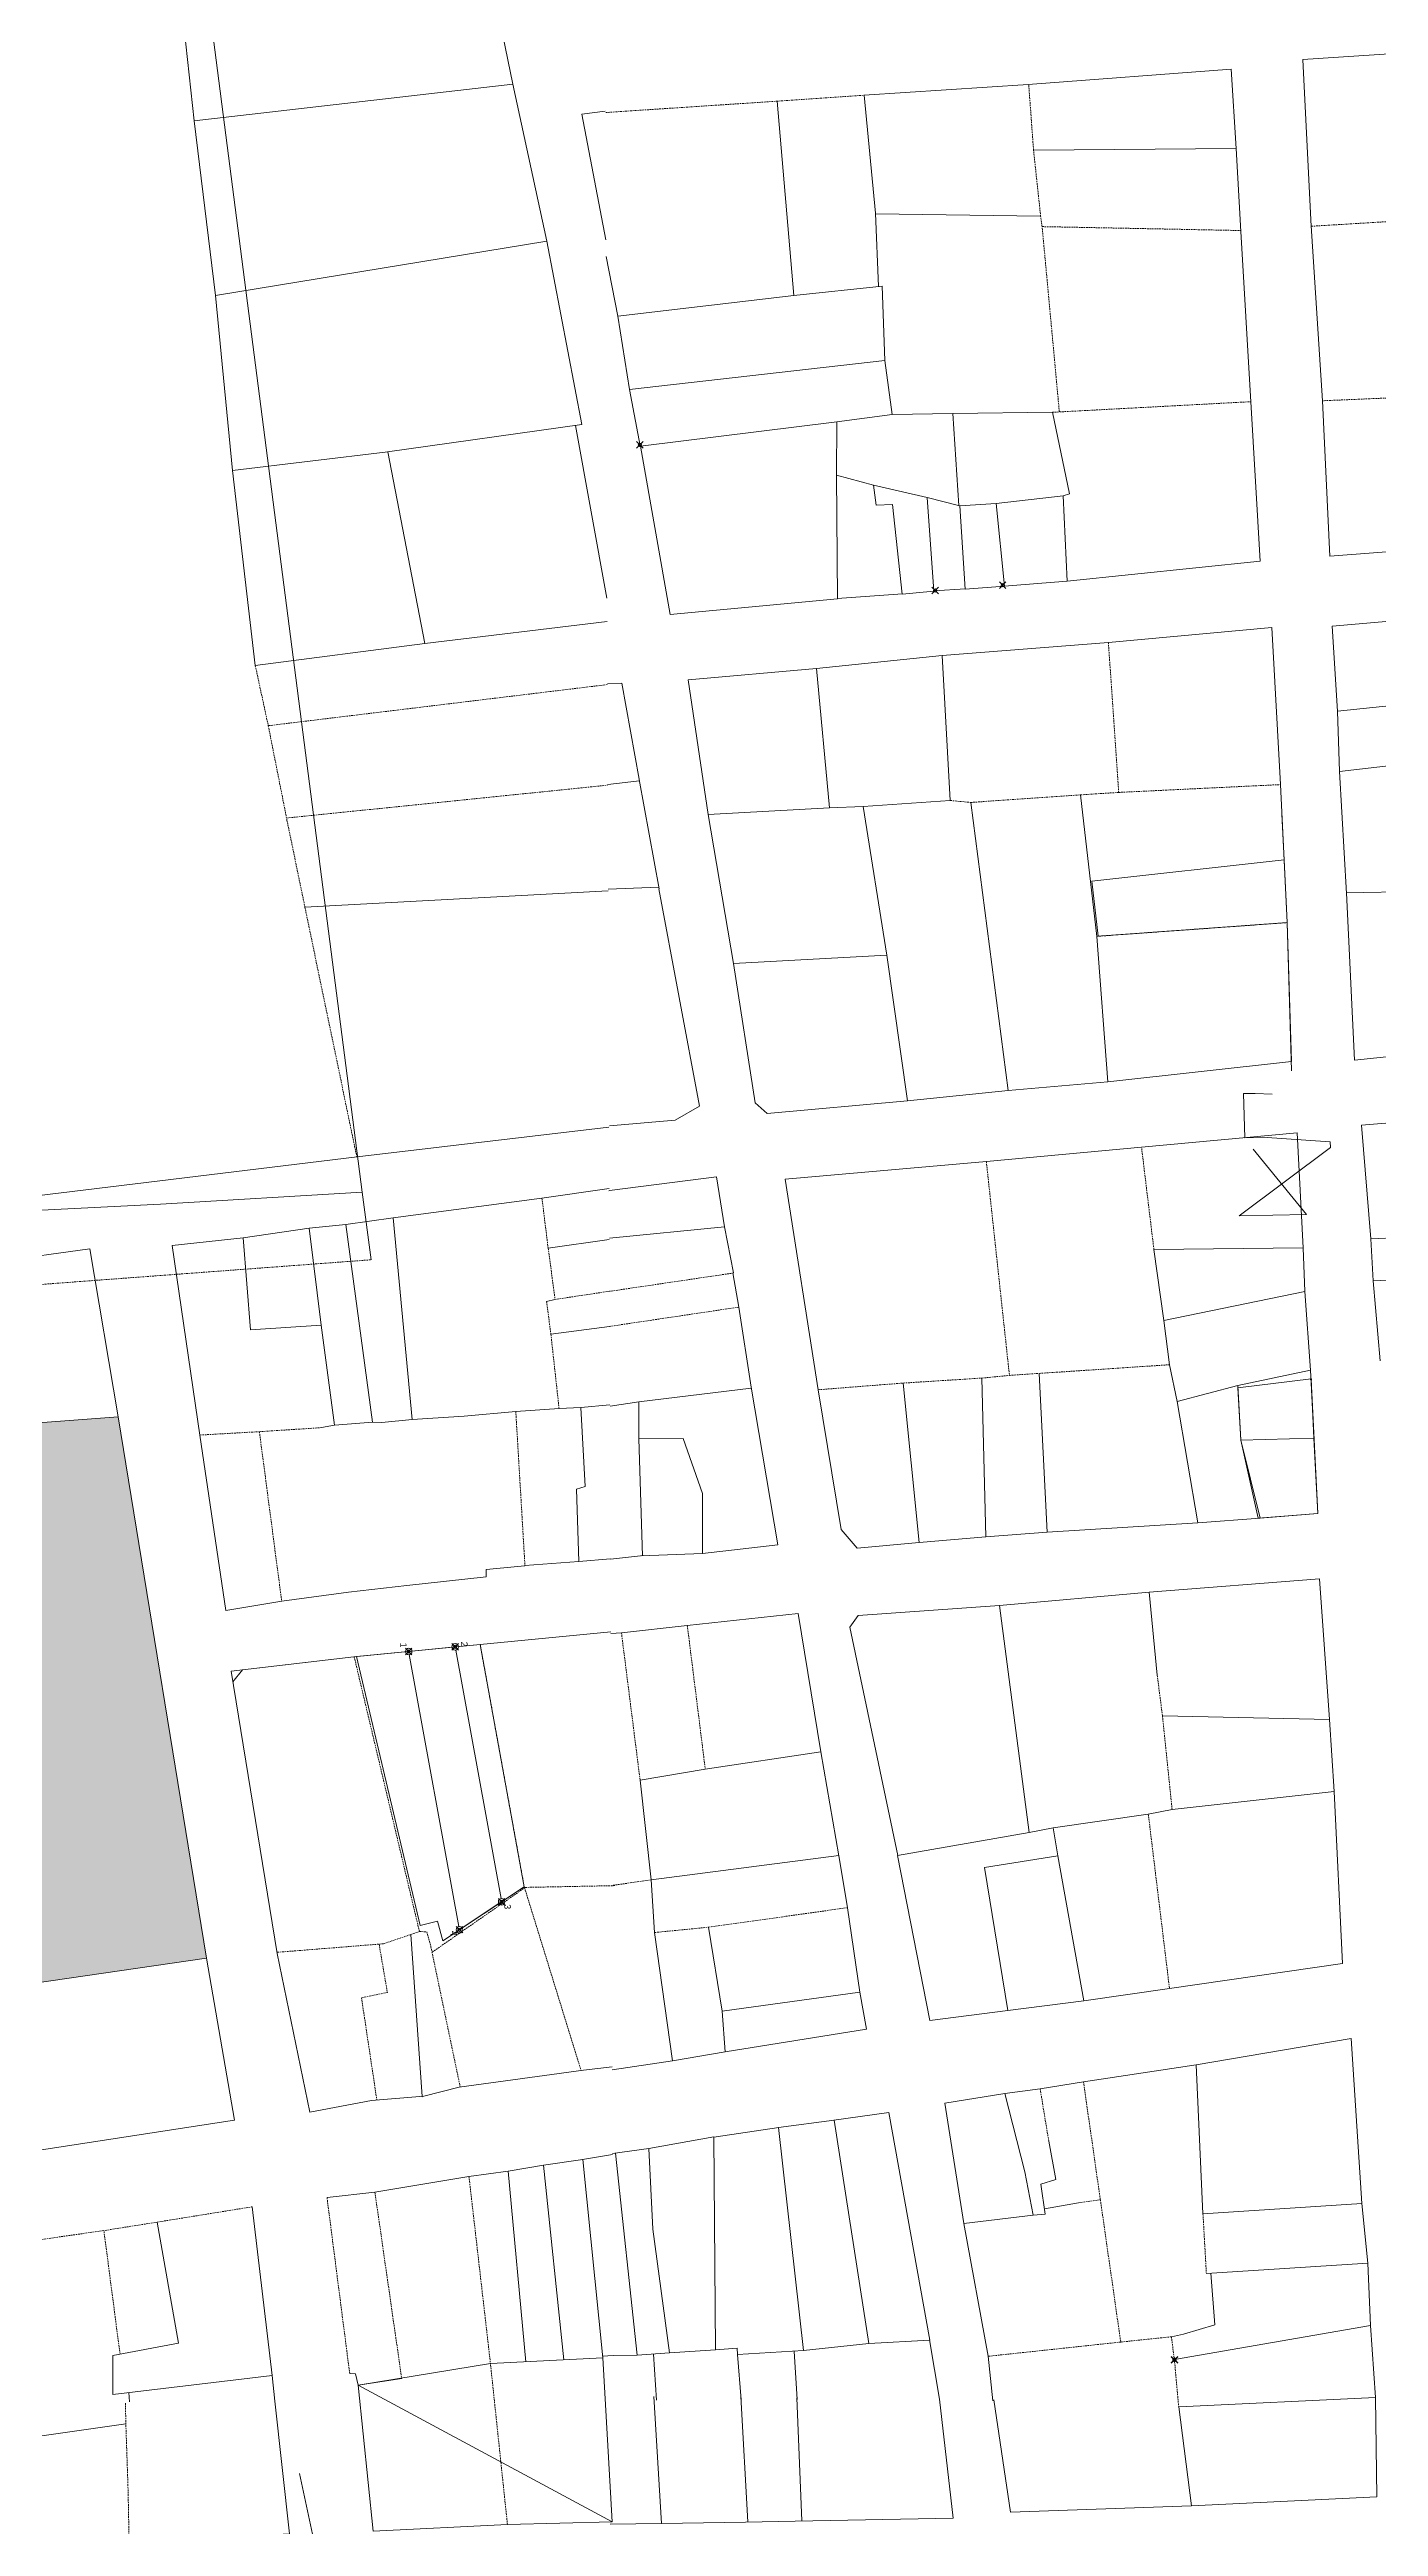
# Model space of a CAD drawing. Header units: millimetres. Extents: x 611710 to 616703, y 1316651 to 1320618.
# Drawn here: x 614120.5 to 614324.7, y 1318436.3 to 1318816.9 of the extents above; entities that cross this region are included whole.
import ezdxf
from ezdxf.enums import TextEntityAlignment as Align

# ---------------------------------------------------------------- set-up
doc = ezdxf.new("R2010")
doc.units = ezdxf.units.MM
doc.header["$PDMODE"] = 35
doc.header["$PDSIZE"] = 0.5
doc.linetypes.add('HIDDEN', pattern=[0.375, 0.25, -0.125])
for name, color, linetype in [('2', 7, 'Continuous'), ('3', 7, 'Continuous'), ('CVL_CUADCON_LIN', 8, 'Continuous'), ('CVL_CUADCON_TIT', 1, 'Continuous')]:
    doc.layers.add(name, color=color, linetype=linetype)
doc.styles.get("Standard").update_dxf_attribs({"font": 'TCCM____.TTF'})

msp = doc.modelspace()

# ---------------------------------------------------------------- hatches: boundary and pattern name
at = {"lineweight": 9}
h = msp.add_hatch(color=9, dxfattribs=at)
h.dxf.hatch_style = 1
h.paths.add_polyline_path([(614131.06582, 1318606.82345), (614098.17782, 1318604.34745), (614076.50882, 1318602.56345), (614076.62282, 1318601.54845), (614053.99182, 1318599.39745), (614054.19982, 1318594.92745), (614057.53793, 1318530.64161), (614063.13689, 1318512.94953), (614072.22382, 1318512.95745), (614081.19682, 1318514.43645), (614093.82182, 1318516.46745), (614093.82224, 1318516.46399), (614102.59682, 1318517.44545), (614107.41482, 1318518.20545), (614144.63482, 1318523.63145)])

# ---------------------------------------------------------------- linework, layer by layer
at = {"color": 1, "lineweight": 0, "ltscale": 0.5, "flags": 128}
msp.add_lwpolyline([(613957.34213, 1318454.98159), (613969.92846, 1318347.69609), (614070.87426, 1318356.08151), (614070.13436, 1318391.10313), (614075.57204, 1318391.21801), (614077.04385, 1318354.84869), (614165.69333, 1318358.43621), (614159.72488, 1318426.12547), (614065.20184, 1318425.49511), (614064.2323, 1318430.65746), (614160.9553, 1318435.16446), (614158.94537, 1318444.46723)], dxfattribs=at)
at = {"layer": '2', "color": 1, "linetype": 'Continuous', "lineweight": 0}
for p, q in [((614123.98982, 1318987.00146), (614168.56482, 1318641.36446)), ((614186.61382, 1318836.71245), (614191.69682, 1318811.61445)), ((614139.81582, 1318833.45945), (614142.74382, 1318805.94645)), ((614313.07982, 1318815.35846), (614334.94782, 1318816.80846)), ((614270.86082, 1318811.55346), (614302.04082, 1318813.88346)), ((614302.04082, 1318813.88346), (614302.80582, 1318801.71546)), ((614314.36582, 1318789.70946), (614313.07982, 1318815.35846)), ((614191.69682, 1318811.61445), (614142.74382, 1318805.94645)), ((614191.69682, 1318811.61445), (614196.92082, 1318787.48345)), ((614232.30982, 1318808.97746), (614234.88182, 1318779.10046)), ((614245.68582, 1318809.89546), (614270.86082, 1318811.55346)), ((614245.68582, 1318809.89546), (614247.42582, 1318791.74646)), ((614142.74382, 1318805.94645), (614146.01982, 1318779.09845)), ((614205.91282, 1318807.46145), (614202.31982, 1318806.96345)), ((614202.31982, 1318806.96345), (614205.98282, 1318787.69145)), ((614271.70182, 1318801.45746), (614302.80582, 1318801.71546)), ((614302.80582, 1318801.71546), (614303.55682, 1318788.95246)), ((614247.42582, 1318791.74646), (614247.89682, 1318780.51246)), ((614247.43082, 1318791.69346), (614272.79082, 1318791.29246)), ((614316.07682, 1318762.94246), (614314.35882, 1318789.81446)), ((614196.92082, 1318787.48345), (614146.01982, 1318779.09845)), ((614196.92082, 1318787.48345), (614202.29582, 1318759.28845)), ((614303.55682, 1318788.95246), (614305.05682, 1318762.80246)), ((614207.85882, 1318775.94546), (614206.05582, 1318785.12346)), ((614146.01982, 1318779.09845), (614148.63582, 1318752.24345)), ((614234.88182, 1318779.10046), (614207.85882, 1318775.94546)), ((614248.46782, 1318780.57446), (614234.88182, 1318779.10046)), ((614248.46782, 1318780.57446), (614248.88282, 1318769.13146)), ((614209.64782, 1318764.68446), (614207.85882, 1318775.94546)), ((614209.64782, 1318764.68446), (614248.88282, 1318769.13146)), ((614248.88282, 1318769.13146), (614249.99782, 1318760.82846)), ((614211.26682, 1318756.01946), (614209.64782, 1318764.68446)), ((614202.29582, 1318759.28845), (614172.47682, 1318755.12045)), ((614241.49782, 1318759.68546), (614211.31682, 1318755.96746)), ((614241.49782, 1318759.68546), (614241.44582, 1318751.50146)), ((614249.99782, 1318760.82846), (614241.49782, 1318759.68546)), ((614259.30182, 1318760.99946), (614249.99782, 1318760.82846)), ((614274.59782, 1318761.17346), (614259.30182, 1318760.99946)), ((614259.30182, 1318760.99946), (614260.21382, 1318746.84046)), ((614277.23482, 1318748.62946), (614274.59782, 1318761.17346)), ((614305.05682, 1318762.80246), (614306.52682, 1318738.27946)), ((614317.22582, 1318739.07846), (614316.07682, 1318762.94246)), ((614201.35982, 1318759.15745), (614206.17882, 1318732.60045)), ((614211.31682, 1318755.96746), (614211.26682, 1318756.01946)), ((614215.86982, 1318730.12746), (614211.31682, 1318755.96746)), ((614172.52782, 1318755.12045), (614148.63582, 1318752.24345)), ((614148.63582, 1318752.24345), (614152.15382, 1318722.24745)), ((614172.52782, 1318755.12045), (614178.17182, 1318725.65845)), ((614241.44582, 1318751.50146), (614247.11782, 1318749.99346)), ((614241.44582, 1318751.50146), (614241.56182, 1318732.48846)), ((614247.11782, 1318749.99346), (614247.53582, 1318746.88646)), ((614247.11782, 1318749.99346), (614255.37682, 1318748.09146)), ((614255.37682, 1318748.09146), (614256.36482, 1318733.69146)), ((614255.37682, 1318748.09146), (614260.39182, 1318746.79646)), ((614265.93482, 1318747.17146), (614276.26582, 1318748.33846)), ((614276.26582, 1318748.33846), (614277.23482, 1318748.62946)), ((614276.26582, 1318748.33846), (614276.86282, 1318735.21446)), ((614247.53582, 1318746.88646), (614250.02782, 1318747.00246)), ((614250.02782, 1318747.00246), (614251.53082, 1318733.20446)), ((614260.39182, 1318746.79646), (614265.93482, 1318747.17146)), ((614260.39182, 1318746.79646), (614261.19582, 1318733.97446)), ((614265.93482, 1318747.17146), (614267.24882, 1318734.44346)), ((614339.70682, 1318740.77346), (614317.22582, 1318739.07846)), ((614306.52682, 1318738.27946), (614276.86282, 1318735.21446)), ((614251.58282, 1318733.30446), (614241.51182, 1318732.54046)), ((614256.36482, 1318733.69146), (614251.53082, 1318733.20446)), ((614261.24682, 1318734.02446), (614256.36482, 1318733.74146)), ((614267.24882, 1318734.44346), (614261.19582, 1318733.97446)), ((614276.86282, 1318735.21446), (614267.19782, 1318734.44446)), ((614206.19182, 1318729.04145), (614178.17182, 1318725.65845)), ((614241.56182, 1318732.48846), (614215.86982, 1318730.12746)), ((614317.58082, 1318728.30346), (614329.94282, 1318729.38946)), ((614178.17182, 1318725.65845), (614152.15382, 1318722.24745)), ((614257.66282, 1318723.81046), (614283.19782, 1318725.81746)), ((614283.19782, 1318725.81746), (614308.32982, 1318728.08546)), ((614308.32982, 1318728.08546), (614309.65282, 1318703.97146)), ((614318.38182, 1318715.22746), (614317.58082, 1318728.30346)), ((614218.63982, 1318720.07246), (614238.37882, 1318721.81046)), ((614238.37882, 1318721.81046), (614257.66282, 1318723.81046)), ((614238.37882, 1318721.81046), (614240.34482, 1318700.38046)), ((614258.90782, 1318701.52646), (614257.66282, 1318723.81046)), ((614206.27682, 1318719.44446), (614208.47082, 1318719.56346)), ((614208.47082, 1318719.56346), (614211.12982, 1318704.78246)), ((614221.73382, 1318699.38746), (614218.63982, 1318720.07246)), ((614330.74682, 1318716.51746), (614318.38182, 1318715.22746)), ((614318.72282, 1318705.97146), (614318.38182, 1318715.22746)), ((614331.49682, 1318707.45746), (614318.72282, 1318705.97146)), ((614319.75782, 1318687.24946), (614318.72282, 1318705.97146)), ((614211.15882, 1318704.57346), (614206.32882, 1318703.99346)), ((614211.12982, 1318704.73146), (614214.17082, 1318687.96146)), ((614278.93982, 1318702.39746), (614281.41082, 1318680.65446)), ((614309.65282, 1318703.97146), (614310.65682, 1318682.75946)), ((614240.34482, 1318700.38046), (614221.73382, 1318699.38746)), ((614225.61282, 1318676.50646), (614221.73382, 1318699.38746)), ((614240.34482, 1318700.38046), (614245.53082, 1318700.60846)), ((614245.53082, 1318700.60846), (614258.90782, 1318701.52646)), ((614245.53082, 1318700.60846), (614249.15682, 1318677.78146)), ((614262.05382, 1318701.22546), (614267.79882, 1318656.96646)), ((614159.77182, 1318685.13345), (614206.33882, 1318687.67145)), ((614214.12982, 1318688.18746), (614206.38282, 1318687.87746)), ((614214.11982, 1318687.96246), (614220.40782, 1318654.57346)), ((614319.75982, 1318687.35146), (614330.49282, 1318687.55146)), ((614321.01082, 1318661.61146), (614319.75982, 1318687.35146)), ((614281.41082, 1318680.65446), (614283.11182, 1318658.31346)), ((614310.65682, 1318682.75946), (614311.30282, 1318661.40046)), ((614249.15682, 1318677.78146), (614225.61282, 1318676.50646)), ((614228.95082, 1318655.05646), (614225.61282, 1318676.50646)), ((614249.15682, 1318677.78146), (614252.33082, 1318655.36746)), ((614311.30282, 1318661.40046), (614283.11182, 1318658.31346)), ((614331.28982, 1318662.72846), (614321.01082, 1318661.61146)), ((614267.79882, 1318656.96646), (614252.33082, 1318655.36746)), ((614283.11182, 1318658.31346), (614267.79882, 1318656.96646)), ((614220.40782, 1318654.57346), (614216.67082, 1318652.39246)), ((614230.76082, 1318653.45346), (614228.95082, 1318655.05646)), ((614252.33082, 1318655.36746), (614230.76082, 1318653.45346)), ((614322.10482, 1318651.63146), (614345.94182, 1318653.66446)), ((614167.81282, 1318646.75445), (614206.46782, 1318651.33245)), ((614216.67082, 1318652.39246), (614206.54782, 1318651.52746)), ((614288.28682, 1318648.28446), (614312.17282, 1318650.48446)), ((614312.17282, 1318650.48446), (614313.10982, 1318632.81546)), ((614323.51182, 1318634.17546), (614322.10482, 1318651.63146)), ((614167.81282, 1318646.75445), (614069.10282, 1318634.74945)), ((614233.55382, 1318643.32046), (614264.45282, 1318646.03346)), ((614264.45282, 1318646.03346), (614288.28682, 1318648.28446)), ((614168.56482, 1318641.36446), (614169.96082, 1318630.96046)), ((614206.50182, 1318641.92945), (614196.18582, 1318640.43545)), ((614206.47282, 1318641.56546), (614206.53882, 1318641.61646)), ((614206.53882, 1318641.61646), (614223.01582, 1318643.70746)), ((614223.01582, 1318643.70746), (614224.23982, 1318636.01346)), ((614238.62682, 1318610.98646), (614233.55382, 1318643.32046)), ((614173.31182, 1318637.41745), (614166.06082, 1318636.36545)), ((614196.18582, 1318640.43545), (614173.31182, 1318637.41745)), ((614173.31182, 1318637.41745), (614176.23282, 1318606.39745)), ((614150.28682, 1318634.34645), (614139.37882, 1318633.14945)), ((614160.42882, 1318635.78945), (614150.28682, 1318634.34645)), ((614150.28682, 1318634.34645), (614151.42582, 1318620.18045)), ((614166.06082, 1318636.36545), (614160.42882, 1318635.78945)), ((614162.28782, 1318620.91945), (614160.42882, 1318635.78945)), ((614166.06082, 1318636.36545), (614170.14182, 1318606.01945)), ((614197.14382, 1318632.72145), (614206.52982, 1318634.05345)), ((614224.23982, 1318636.01346), (614206.56382, 1318634.29446)), ((614224.23982, 1318636.01346), (614225.62482, 1318628.92746)), ((614336.57882, 1318634.79346), (614323.51182, 1318634.17546)), ((614323.88782, 1318627.71346), (614323.51182, 1318634.17546)), ((614094.93782, 1318628.29845), (614126.73582, 1318632.64245)), ((614126.73582, 1318632.64245), (614131.06582, 1318606.82345)), ((614139.37882, 1318633.14945), (614143.64782, 1318604.02645)), ((614290.18782, 1318632.55046), (614313.10982, 1318632.81546)), ((614291.72682, 1318621.60246), (614290.18782, 1318632.55046)), ((614313.10982, 1318632.81546), (614313.37282, 1318626.09346)), ((614225.52282, 1318628.92846), (614226.42182, 1318623.67946)), ((614291.72682, 1318621.60246), (614313.37282, 1318626.09346)), ((614313.37282, 1318626.09346), (614314.25182, 1318613.97446)), ((614337.15882, 1318628.37946), (614323.88782, 1318627.71346)), ((614324.95282, 1318615.44746), (614323.88782, 1318627.71346)), ((614198.15482, 1318624.85545), (614196.88882, 1318624.53545)), ((614226.42182, 1318623.67946), (614228.30082, 1318611.40046)), ((614151.42582, 1318620.18045), (614162.28782, 1318620.91945)), ((614162.28782, 1318620.91945), (614164.30482, 1318605.54345)), ((614197.55982, 1318619.51145), (614206.57682, 1318620.68645)), ((614292.59882, 1318614.83046), (614291.72682, 1318621.60246)), ((614292.59882, 1318614.83046), (614293.77482, 1318609.17846)), ((614211.04482, 1318609.11646), (614228.32782, 1318611.24046)), ((614228.30082, 1318611.40046), (614232.41682, 1318587.14346)), ((614242.16082, 1318589.49846), (614238.62682, 1318610.98646)), ((614251.68782, 1318612.01146), (614254.10782, 1318587.51846)), ((614263.78282, 1318612.78046), (614264.37382, 1318588.38846)), ((614272.57482, 1318613.49746), (614273.77482, 1318589.10546)), ((614293.77482, 1318609.17846), (614303.07282, 1318611.62646)), ((614303.07282, 1318611.62646), (614314.25182, 1318613.97446)), ((614303.07282, 1318611.62646), (614303.54082, 1318603.22446)), ((614314.25182, 1318613.97446), (614315.34682, 1318591.97546)), ((614184.25282, 1318606.95045), (614192.16882, 1318607.65545)), ((614192.16882, 1318607.65545), (614198.81782, 1318608.09045)), ((614198.81782, 1318608.09045), (614202.16882, 1318608.28245)), ((614202.16882, 1318608.28245), (614206.61982, 1318608.69145)), ((614202.16882, 1318608.28245), (614202.82582, 1318596.14345)), ((614206.64982, 1318608.46946), (614211.04482, 1318609.11646)), ((614211.04482, 1318609.11646), (614211.08982, 1318603.46746)), ((614293.77482, 1318609.17846), (614296.94982, 1318590.54146)), ((614098.17782, 1318604.34745), (614131.06582, 1318606.82345)), ((614131.06582, 1318606.82345), (614144.63482, 1318523.63145)), ((614143.64782, 1318604.02645), (614147.63682, 1318577.08545)), ((614162.32882, 1318605.16445), (614164.30482, 1318605.54345)), ((614164.30482, 1318605.54345), (614170.14182, 1318606.01945)), ((614170.14182, 1318606.01945), (614171.61582, 1318605.93545)), ((614171.61582, 1318605.93545), (614176.23282, 1318606.39745)), ((614176.23282, 1318606.39745), (614184.25282, 1318606.95045)), ((614211.08982, 1318603.46746), (614217.88482, 1318603.47346)), ((614211.08982, 1318603.46746), (614211.60882, 1318585.48546)), ((614217.88482, 1318603.47346), (614220.82782, 1318595.04246)), ((614303.54082, 1318603.22446), (614306.50482, 1318591.25846)), ((614202.82582, 1318596.14345), (614201.50982, 1318595.72145)), ((614201.50982, 1318595.72145), (614201.84982, 1318584.59445)), ((614220.82782, 1318595.04246), (614220.86482, 1318585.84146)), ((614315.34682, 1318591.97546), (614306.50482, 1318591.25846)), ((614244.60382, 1318586.64846), (614242.16082, 1318589.49846)), ((614264.37382, 1318588.38846), (614254.10782, 1318587.51846)), ((614273.77482, 1318589.10546), (614264.37382, 1318588.38846)), ((614296.94982, 1318590.54146), (614273.77482, 1318589.10546)), ((614306.50482, 1318591.25846), (614296.94982, 1318590.54146)), ((614193.57682, 1318583.98745), (614201.84982, 1318584.59445)), ((614201.84982, 1318584.59445), (614206.70382, 1318585.00745)), ((614206.72982, 1318584.93846), (614211.76482, 1318585.51946)), ((614211.41982, 1318585.47946), (614220.86482, 1318585.84146)), ((614220.86482, 1318585.84146), (614232.41682, 1318587.14346)), ((614254.10782, 1318587.51846), (614244.60382, 1318586.64846)), ((614166.44882, 1318579.90245), (614175.42782, 1318580.92445)), ((614175.42782, 1318580.92445), (614187.60382, 1318582.23845)), ((614187.60382, 1318582.23845), (614187.64082, 1318583.35745)), ((614187.64082, 1318583.35745), (614193.57782, 1318583.93645)), ((614289.47282, 1318579.88146), (614315.64782, 1318581.92746)), ((614315.64782, 1318581.92746), (614317.17782, 1318560.29946)), ((614147.63682, 1318577.08545), (614156.20482, 1318578.50945)), ((614156.20482, 1318578.50945), (614166.44882, 1318579.90245)), ((614218.51682, 1318574.75446), (614235.54682, 1318576.59146)), ((614235.54682, 1318576.59146), (614239.01982, 1318555.37046)), ((614244.74682, 1318576.30246), (614266.44882, 1318577.83746)), ((614266.44882, 1318577.83746), (614289.47282, 1318579.88146)), ((614266.44882, 1318577.83746), (614271.03282, 1318542.97946)), ((614289.47282, 1318579.88146), (614290.69582, 1318567.10846)), ((614206.76682, 1318573.76945), (614186.68282, 1318571.85545)), ((614206.76782, 1318573.53046), (614208.40082, 1318573.63246)), ((614208.40082, 1318573.63246), (614218.51682, 1318574.75446)), ((614243.47682, 1318574.52046), (614244.74682, 1318576.30246)), ((614250.85582, 1318539.40946), (614243.47682, 1318574.52046)), ((614167.28882, 1318569.94345), (614148.42382, 1318567.77045)), ((614186.68282, 1318571.85545), (614167.28882, 1318569.94345)), ((614148.42382, 1318567.77045), (614155.50982, 1318524.36545)), ((614291.51082, 1318560.90046), (614317.17782, 1318560.29946)), ((614317.17782, 1318560.29946), (614317.89182, 1318549.25646)), ((614221.27882, 1318552.66846), (614239.01982, 1318555.37046)), ((614239.01982, 1318555.37046), (614241.77782, 1318539.39146)), ((614211.26482, 1318550.98746), (614221.27882, 1318552.66846)), ((614211.26482, 1318550.98746), (614212.93982, 1318535.67946)), ((614289.32882, 1318545.78546), (614292.98782, 1318546.49846)), ((614292.98782, 1318546.49846), (614317.89182, 1318549.25646)), ((614317.89182, 1318549.25646), (614319.16982, 1318522.84446)), ((614250.80482, 1318539.40946), (614271.03282, 1318542.97946)), ((614271.03282, 1318542.97946), (614274.69182, 1318543.69246)), ((614274.69182, 1318543.69246), (614289.32882, 1318545.78546)), ((614274.69182, 1318543.69246), (614275.45482, 1318539.36746)), ((614212.93982, 1318535.67946), (614241.77782, 1318539.44246)), ((614241.77782, 1318539.44246), (614243.10582, 1318531.40246)), ((614255.79182, 1318514.06746), (614250.80482, 1318539.40946)), ((614275.45482, 1318539.36746), (614264.17182, 1318537.58246)), ((614275.45482, 1318539.36746), (614279.42482, 1318517.07946)), ((614212.93982, 1318535.67946), (614213.50082, 1318527.58846)), ((614264.17182, 1318537.58246), (614267.73582, 1318515.59846)), ((614243.10582, 1318531.40246), (614244.99582, 1318518.42546)), ((614176.02082, 1318527.27945), (614177.78482, 1318502.41245)), ((614213.50082, 1318527.58846), (614216.22982, 1318507.88346)), ((614221.78582, 1318528.40546), (614223.87282, 1318515.48046)), ((614144.63482, 1318523.63145), (614107.41482, 1318518.20545)), ((614144.63482, 1318523.63145), (614148.95382, 1318498.77845)), ((614155.50982, 1318524.36545), (614160.52482, 1318499.96145)), ((614319.16982, 1318522.84446), (614292.58882, 1318518.96646)), ((614223.87282, 1318515.48046), (614244.99582, 1318518.42546)), ((614244.99582, 1318518.42546), (614246.01782, 1318512.72646)), ((614279.42482, 1318517.07946), (614267.73582, 1318515.59846)), ((614279.42382, 1318517.08446), (614279.42482, 1318517.07946)), ((614292.58882, 1318518.96646), (614279.42482, 1318517.07946)), ((614223.87282, 1318515.48046), (614224.31182, 1318509.26046)), ((614246.01782, 1318512.72646), (614224.31182, 1318509.26046)), ((614267.73582, 1318515.59846), (614255.79182, 1318514.06746)), ((614224.31182, 1318509.26046), (614216.22982, 1318507.88346)), ((614320.48182, 1318511.31046), (614296.69982, 1318507.23446)), ((614320.48182, 1318511.31046), (614322.13982, 1318485.97446)), ((614183.45582, 1318503.84945), (614202.55682, 1318506.45145)), ((614202.55682, 1318506.45145), (614206.99182, 1318506.96345)), ((614216.22982, 1318507.88346), (614206.99282, 1318506.50746)), ((614279.37182, 1318504.63546), (614272.71482, 1318503.56546)), ((614296.69982, 1318507.23446), (614279.37182, 1318504.63546)), ((614296.69982, 1318507.23446), (614297.72982, 1318484.34546)), ((614160.52482, 1318499.96145), (614169.98082, 1318501.77145)), ((614169.98082, 1318501.77145), (614178.04682, 1318502.43445)), ((614177.78482, 1318502.41245), (614177.84182, 1318502.33645)), ((614178.04682, 1318502.43445), (614183.45582, 1318503.84945)), ((614267.27782, 1318502.85146), (614258.07982, 1318501.37346)), ((614258.07982, 1318501.37346), (614261.00082, 1318482.85446)), ((614272.71482, 1318503.56546), (614267.27782, 1318502.85146)), ((614267.27782, 1318502.85146), (614270.34182, 1318490.79446)), ((614148.95382, 1318498.77845), (614111.63582, 1318492.99545)), ((614232.56982, 1318497.65346), (614222.60982, 1318496.12446)), ((614241.05682, 1318498.77446), (614232.51882, 1318497.65346)), ((614232.51882, 1318497.65346), (614236.37482, 1318463.36246)), ((614249.49182, 1318499.94646), (614241.00582, 1318498.77446)), ((614241.05682, 1318498.77446), (614246.38582, 1318464.43346)), ((614249.49182, 1318499.94646), (614255.78782, 1318464.94446)), ((614207.02982, 1318493.47445), (614202.41882, 1318492.70745)), ((614212.59982, 1318494.39146), (614207.03682, 1318493.62646)), ((614207.49582, 1318493.68946), (614210.80982, 1318462.64346)), ((614222.60982, 1318496.17546), (614212.59982, 1318494.39146)), ((614212.59982, 1318494.39146), (614213.22482, 1318482.02846)), ((614222.60982, 1318496.17546), (614222.85482, 1318463.46046)), ((614274.04682, 1318495.52646), (614275.12182, 1318489.62546)), ((614184.97582, 1318490.11045), (614170.52682, 1318487.70145)), ((614191.01082, 1318490.94545), (614184.97582, 1318490.11045)), ((614196.43582, 1318491.82345), (614191.01082, 1318490.94545)), ((614191.01082, 1318490.94545), (614193.70782, 1318461.59945)), ((614202.46982, 1318492.70845), (614196.43582, 1318491.82345)), ((614196.43582, 1318491.82345), (614199.53969, 1318461.93986)), ((614202.46982, 1318492.70845), (614205.52782, 1318462.25645)), ((614270.34182, 1318490.79446), (614271.62182, 1318484.18046)), ((614275.12182, 1318489.62546), (614272.83482, 1318488.91246)), ((614151.65682, 1318485.44345), (614154.76982, 1318459.50845)), ((614170.52682, 1318487.70145), (614163.17182, 1318486.85145)), ((614272.83482, 1318488.91246), (614273.50182, 1318484.33346)), ((614273.38282, 1318485.15346), (614278.60982, 1318486.07546)), ((614297.72982, 1318484.34546), (614322.13982, 1318485.97446)), ((614322.13982, 1318485.97446), (614323.06682, 1318476.76546)), ((614140.33182, 1318464.46945), (614137.05582, 1318483.08345)), ((614213.22482, 1318482.02846), (614215.79082, 1318463.00146)), ((614271.62182, 1318484.18046), (614261.00082, 1318482.85446)), ((614261.00082, 1318482.85446), (614264.71382, 1318462.47446)), ((614273.50182, 1318484.33346), (614271.62182, 1318484.18046)), ((614298.25182, 1318475.19046), (614323.06682, 1318476.76546)), ((614298.91682, 1318475.23246), (614299.53582, 1318467.30646)), ((614323.06682, 1318476.76546), (614323.48582, 1318467.20046)), ((614293.34082, 1318461.96546), (614323.48582, 1318467.20046)), ((614299.53582, 1318467.30646), (614294.75782, 1318465.88246)), ((614323.48582, 1318467.20046), (614324.21082, 1318456.12446)), ((614130.24582, 1318462.62045), (614140.33182, 1318464.46945)), ((614130.26882, 1318456.62345), (614130.24582, 1318462.62045)), ((614205.48182, 1318462.50345), (614207.13982, 1318462.57545)), ((614207.1408, 1318462.57549), (614210.80982, 1318462.64346)), ((614210.80982, 1318462.64346), (614215.79082, 1318463.00146)), ((614213.29982, 1318462.82246), (614213.76682, 1318455.75146)), ((614215.79082, 1318463.00146), (614222.85482, 1318463.46046)), ((614222.85482, 1318463.46046), (614226.15782, 1318463.71646)), ((614226.15782, 1318463.71646), (614226.20982, 1318462.74946)), ((614226.20982, 1318462.74946), (614236.37482, 1318463.36246)), ((614226.20982, 1318462.74946), (614226.77782, 1318455.79546)), ((614234.94782, 1318463.27646), (614235.36782, 1318455.82446)), ((614236.37482, 1318463.36246), (614246.38582, 1318464.43346)), ((614246.38582, 1318464.43346), (614255.78782, 1318464.94446)), ((614255.73682, 1318464.99546), (614257.27282, 1318455.89846)), ((614264.71382, 1318462.47446), (614265.43582, 1318455.61146)), ((614294.75782, 1318465.88246), (614292.87782, 1318465.47546)), ((614154.76982, 1318459.50845), (614130.26882, 1318456.62345)), ((614154.76982, 1318459.50845), (614155.17182, 1318455.55545)), ((614166.65282, 1318459.85345), (614167.56782, 1318459.76245)), ((614167.56782, 1318459.76245), (614167.94482, 1318458.03945)), ((614167.94482, 1318458.03945), (614174.63782, 1318459.08545)), ((614132.72682, 1318456.91245), (614132.82082, 1318455.48045)), ((614214.57382, 1318436.79946), (614213.39182, 1318456.29346)), ((614227.80714, 1318437.02204), (614226.73514, 1318456.31804)), ((614236.10317, 1318437.20215), (614235.35217, 1318456.10215)), ((614294.05682, 1318454.71046), (614324.21082, 1318456.12446)), ((614132.26382, 1318452.08845), (614115.04482, 1318449.65145)), ((614295.98852, 1318439.51159), (614293.99881, 1318454.70774)), ((614214.57382, 1318436.79946), (614206.64482, 1318436.69546)), ((614227.43282, 1318436.99146), (614214.57382, 1318436.79946)), ((614235.10582, 1318437.13646), (614227.43282, 1318436.99146))]:
    msp.add_line(p, q, dxfattribs=at)
at = {"layer": '2', "color": 1, "linetype": 'HIDDEN', "lineweight": 0}
for p, q in [((614205.98182, 1318807.23746), (614232.30982, 1318808.97746)), ((614232.20782, 1318808.97846), (614245.68582, 1318809.89546)), ((614271.69982, 1318801.47546), (614270.95782, 1318811.56046)), ((614272.79082, 1318791.29246), (614271.69982, 1318801.47546)), ((614273.02482, 1318789.66246), (614272.79082, 1318791.29246)), ((614273.01882, 1318789.70446), (614303.55882, 1318789.10546)), ((614275.66682, 1318761.23046), (614273.02482, 1318789.66246)), ((614314.36282, 1318789.76046), (614338.46982, 1318791.22346)), ((614303.55882, 1318789.10546), (614303.55682, 1318788.95246)), ((614341.69982, 1318764.03046), (614316.07682, 1318762.94646)), ((614274.59782, 1318761.17346), (614305.05682, 1318762.80246)), ((614284.78882, 1318702.76746), (614283.19782, 1318725.81746)), ((614152.15382, 1318722.24745), (614154.14682, 1318713.02045)), ((614206.22582, 1318719.33345), (614154.14682, 1318713.02045)), ((614154.14682, 1318713.02045), (614157.01682, 1318698.51845)), ((614156.95482, 1318698.83145), (614206.28082, 1318703.88445)), ((614262.05382, 1318701.22546), (614278.93982, 1318702.39746)), ((614278.93982, 1318702.39746), (614284.78882, 1318702.76746)), ((614284.78882, 1318702.76746), (614309.65282, 1318703.97146)), ((614157.01682, 1318698.51845), (614159.77182, 1318685.13345)), ((614258.90782, 1318701.52646), (614262.05382, 1318701.22546)), ((614159.77182, 1318685.13345), (614167.76282, 1318646.70345)), ((614281.41082, 1318680.65446), (614310.65682, 1318682.75946)), ((614264.45282, 1318646.03346), (614268.00082, 1318613.18946)), ((614290.18782, 1318632.55046), (614288.28682, 1318648.28446)), ((614196.18582, 1318640.43545), (614197.14382, 1318632.72145)), ((614197.14382, 1318632.72145), (614198.20582, 1318624.85545)), ((614198.15482, 1318624.85545), (614206.55782, 1318626.12545)), ((614225.62482, 1318628.92746), (614206.59082, 1318626.11246)), ((614196.88882, 1318624.53545), (614197.55982, 1318619.51145)), ((614226.42182, 1318623.67946), (614206.60882, 1318620.72546)), ((614197.55982, 1318619.51145), (614198.81782, 1318608.09045)), ((614272.57482, 1318613.49746), (614292.59882, 1318614.83046)), ((614238.62682, 1318610.98646), (614251.68782, 1318612.01146)), ((614251.68782, 1318612.01146), (614263.78282, 1318612.78046)), ((614263.78282, 1318612.78046), (614268.00082, 1318613.18946)), ((614268.00082, 1318613.18946), (614272.57482, 1318613.49746)), ((614192.16882, 1318607.65545), (614193.57782, 1318583.93645)), ((614143.64782, 1318604.02645), (614152.73482, 1318604.54145)), ((614152.73482, 1318604.54145), (614162.32882, 1318605.16445)), ((614152.78282, 1318604.54445), (614156.20482, 1318578.50945)), ((614208.40082, 1318573.63246), (614211.26482, 1318550.98746)), ((614218.51682, 1318574.75446), (614221.27882, 1318552.66846)), ((614167.34682, 1318569.94945), (614177.36682, 1318527.73745)), ((614193.49482, 1318534.42545), (614186.69182, 1318571.85645)), ((614290.69582, 1318567.10846), (614291.51082, 1318560.90046)), ((614291.51082, 1318560.90046), (614292.98782, 1318546.49846)), ((614289.32882, 1318545.78546), (614292.58882, 1318518.96646)), ((614193.63382, 1318534.52145), (614207.38682, 1318534.79245)), ((614212.93982, 1318535.67946), (614206.89782, 1318534.81146)), ((614179.30382, 1318524.56445), (614193.63382, 1318534.52145)), ((614193.52182, 1318534.44345), (614202.19382, 1318506.40245)), ((614221.78582, 1318528.40546), (614243.10582, 1318531.40246)), ((614177.36682, 1318527.73745), (614171.79782, 1318525.84245)), ((614177.36682, 1318527.73745), (614178.50982, 1318527.69445)), ((614178.50982, 1318527.69445), (614179.13482, 1318525.37345)), ((614213.50082, 1318527.58846), (614221.78582, 1318528.40546)), ((614171.85082, 1318525.86045), (614155.48082, 1318524.54445)), ((614171.16582, 1318525.80545), (614172.44582, 1318518.39145)), ((614179.13482, 1318525.37345), (614183.61882, 1318503.87145)), ((614172.44582, 1318518.39145), (614168.46882, 1318517.56445)), ((614168.46882, 1318517.56445), (614170.82682, 1318501.84145)), ((614279.37182, 1318504.63546), (614281.96482, 1318486.53346)), ((614272.71482, 1318503.56546), (614274.04682, 1318495.52646)), ((614184.97582, 1318490.11045), (614188.27782, 1318461.34445)), ((614137.05582, 1318483.08345), (614151.65682, 1318485.44345)), ((614163.17182, 1318486.85145), (614166.65282, 1318459.85345)), ((614170.52682, 1318487.70145), (614174.63782, 1318459.08545)), ((614278.60982, 1318486.07546), (614281.96482, 1318486.53346)), ((614281.96482, 1318486.53346), (614285.09982, 1318464.66146)), ((614112.30982, 1318479.43345), (614129.09582, 1318481.81945)), ((614131.37282, 1318462.82745), (614128.89582, 1318481.79145)), ((614129.09582, 1318481.81945), (614137.05582, 1318483.08345)), ((614297.72982, 1318484.34546), (614298.25182, 1318475.19046)), ((614285.09982, 1318464.66146), (614264.71382, 1318462.47446)), ((614292.87782, 1318465.47546), (614285.09982, 1318464.66146)), ((614292.87782, 1318465.47546), (614293.34082, 1318461.96546)), ((614190.88782, 1318436.61245), (614188.27782, 1318461.34445)), ((614293.34082, 1318461.96546), (614293.99881, 1318454.70774)), ((614132.20682, 1318455.29045), (614132.26382, 1318452.08845)), ((614132.59182, 1318442.63345), (614132.26382, 1318452.08845)), ((614132.77682, 1318433.89145), (614132.59182, 1318442.63345))]:
    msp.add_line(p, q, dxfattribs=at)
at = {"layer": '2', "color": 1, "linetype": 'Continuous', "lineweight": 0}
for points in [[(613905.32482, 1318733.45446), (613940.57882, 1318695.73046), (613973.98482, 1318663.82946), (613989.11982, 1318651.54746), (614004.25782, 1318639.01046), (614021.86382, 1318632.34646), (614036.86282, 1318631.24446), (614079.76082, 1318633.50546), (614118.30782, 1318638.51246), (614137.59982, 1318639.49246), (614168.56482, 1318641.36446)], [(614132.77682, 1318433.89145), (614157.40482, 1318435.20145), (614155.17193, 1318455.55441)], [(614257.27282, 1318455.89846), (614259.34382, 1318437.61646), (614235.10582, 1318437.13646)], [(614265.58882, 1318455.77046), (614268.15682, 1318438.51746), (614295.98852, 1318439.51159)], [(614295.98852, 1318439.51159), (614324.41352, 1318440.86559), (614324.21352, 1318456.12459)]]:
    msp.add_lwpolyline(points, dxfattribs=at)
for p in [(614211.23382, 1318756.17546), (614256.58582, 1318733.78746), (614266.96682, 1318734.60046), (614293.34082, 1318461.96546), (614293.34282, 1318461.89346)]:
    msp.add_point(p, dxfattribs=at)
at = {"layer": '3', "color": 1, "linetype": 'HIDDEN', "lineweight": 0}
msp.add_lwpolyline([(614033.72782, 1318617.48546), (614061.62982, 1318620.59446), (614106.01182, 1318626.17646), (614169.96082, 1318630.96046)], dxfattribs=at)
at = {"layer": 'CVL_CUADCON_LIN', "color": 1, "lineweight": 0, "ltscale": 0.5}
for p in [(614314.32223, 1318612.65986), (614303.54082, 1318603.22446)]:
    msp.add_line(p, (614303.09158, 1318611.28974), dxfattribs=at)
at = {"layer": 'CVL_CUADCON_LIN', "color": 1, "lineweight": 0, "ltscale": 0.5, "flags": 128}
for points in [[(614310.20058, 1318692.39867), (614309.8596, 1318699.44042)], [(614280.67464, 1318689.1163), (614310.20058, 1318692.39867)], [(614310.65682, 1318682.75946), (614310.20058, 1318692.39867)], [(614280.67464, 1318689.1163), (614281.63191, 1318680.67038)], [(614310.65682, 1318682.75946), (614281.63191, 1318680.67038)], [(614310.65682, 1318682.75946), (614311.34609, 1318659.96988)], [(614314.76965, 1318603.57111), (614314.32223, 1318612.65986), (614303.09158, 1318611.28974), (614303.54082, 1318603.22446), (614314.76965, 1318603.57111)], [(614315.34682, 1318591.97546), (614314.32223, 1318612.55998)], [(614303.54082, 1318603.22446), (614314.76965, 1318603.57111), (614315.34682, 1318591.97546), (614306.1811, 1318591.23417), (614303.54082, 1318603.22446)], [(614167.28882, 1318569.94345), (614150.20181, 1318567.97525), (614148.69319, 1318566.12046)], [(614167.68492, 1318569.9825), (614186.68282, 1318571.85545)], [(614167.68492, 1318569.9825), (614177.48899, 1318528.68016)], [(614183.42389, 1318528.50877), (614175.8057, 1318570.28239)], [(614176.21358, 1318570.82334), (614182.35381, 1318571.42872)], [(614182.94106, 1318570.98589), (614189.90083, 1318532.80667)], [(614186.68282, 1318571.85545), (614193.45994, 1318534.61712)], [(614180.1638, 1318529.31886), (614180.96148, 1318526.32324), (614193.45994, 1318534.61712)], [(614189.57387, 1318532.03832), (614183.93021, 1318528.29334)], [(614177.48899, 1318528.68016), (614180.1638, 1318529.31886)]]:
    msp.add_lwpolyline(points, dxfattribs=at)
msp.add_lwpolyline([(614310.20058, 1318692.39867), (614310.65682, 1318682.75946), (614281.63191, 1318680.67038), (614280.67464, 1318689.1163)], close=True, dxfattribs=at)
at = {"layer": 'CVL_CUADCON_LIN', "color": 1, "lineweight": 0, "ltscale": 0.5}
for centre, radius in [((614314.32223, 1318612.55998), 0.1), ((614175.71599, 1318570.77428), 0.5), ((614182.85139, 1318571.47778), 0.5), ((614189.99049, 1318532.31478), 0.5), ((614183.51359, 1318528.01688), 0.5)]:
    msp.add_circle(centre, radius, dxfattribs=at)
for p in [(614175.71599, 1318570.77428), (614182.85139, 1318571.47778), (614189.99049, 1318532.31478), (614183.51359, 1318528.01688)]:
    msp.add_point(p, dxfattribs=at)
at = {"layer": 'CVL_CUADCON_TIT', "color": 1, "lineweight": 0, "ltscale": 0.5, "flags": 128}
msp.add_lwpolyline([(614305.46099, 1318647.96878), (614313.63099, 1318637.92378), (614303.26899, 1318637.72078), (614317.31699, 1318648.21378), (614317.28899, 1318649.08478), (614306.83099, 1318649.77178), (614304.16799, 1318649.70378), (614303.95799, 1318656.48078), (614305.73799, 1318656.52778), (614308.36999, 1318656.38378)], dxfattribs=at)

# ---------------------------------------------------------------- texts
at = {"layer": 'CVL_CUADCON_LIN', "color": 1, "lineweight": 0, "ltscale": 0.5}
msp.add_text('1', height=1, rotation=270, dxfattribs=at).set_placement((614174.91749, 1318571.37638), align=Align.MIDDLE_RIGHT)
msp.add_text('2', height=1, rotation=270, dxfattribs=at).set_placement((614183.45349, 1318572.27618), align=Align.BOTTOM_LEFT)
msp.add_text('3', height=1, rotation=270, dxfattribs=at).set_placement((614190.91069, 1318531.92328), align=Align.MIDDLE_LEFT)
msp.add_text('4', height=1, rotation=270, dxfattribs=at).set_placement((614183.12209, 1318527.09668), align=Align.TOP_RIGHT)

# ---------------------------------------------------------------- meshes
at = {"layer": '2', "color": 1, "linetype": 'Continuous', "lineweight": 0}
mesh = msp.add_polyface(dxfattribs=at)
corners = [(614206.96082, 1318437.03445), (614167.94482, 1318458.03945), (614205.52782, 1318462.25645), (614190.88782, 1318436.61245), (614170.28082, 1318435.59745), (614188.27782, 1318461.34445)]
mesh.append_faces([[corners[k] for k in face] for face in [(0, 1, 4, 3), (1, 0, 2, 5)]], dxfattribs={"vtx0": -1, "color": 1})

doc.saveas('drawing.dxf')
